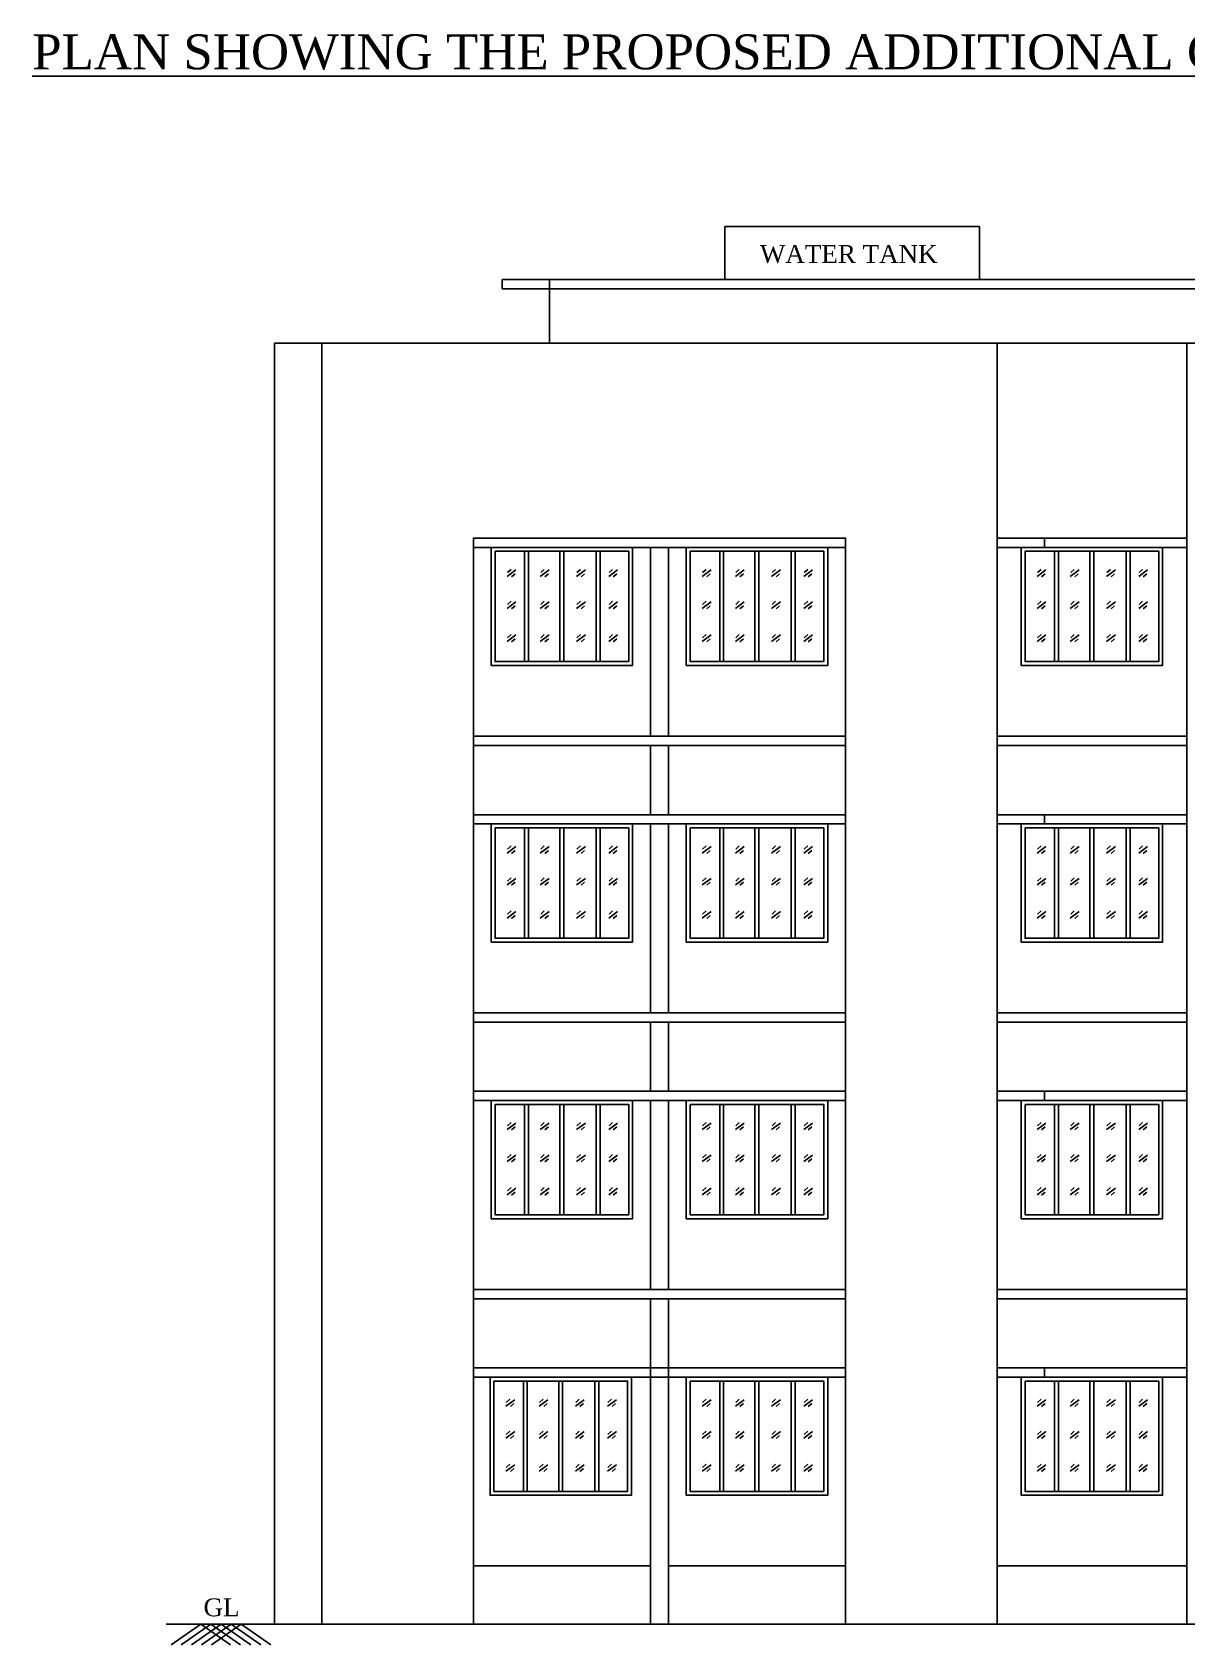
# Model space of a CAD drawing. Header units: metres. Extents: x -53 to 471, y -924 to -843.
# Drawn here: x 388.11 to 402.96, y -863.7 to -842.95 of the extents above; entities that cross this region are included whole.
import ezdxf

# ---------------------------------------------------------------- set-up
doc = ezdxf.new("R2010")
doc.units = ezdxf.units.M
doc.header["$MEASUREMENT"] = 0
doc.styles.add('Isa-', font='times.ttf')

msp = doc.modelspace()

# ---------------------------------------------------------------- linework, layer by layer
for p, q in [((397.01695, -845.44573), (400.29695, -845.44573)), ((394.15195, -846.12573), (403.19195, -846.12573)), ((394.15195, -846.12573), (394.15195, -846.24573)), ((394.76195, -846.12573), (394.76195, -846.94573)), ((394.15195, -846.24573), (403.19195, -846.24573)), ((391.22195, -846.94573), (409.90195, -846.94573)), ((391.22195, -846.94573), (391.22195, -863.43573)), ((391.83195, -846.94573), (409.90195, -846.94573)), ((400.52195, -849.45573), (400.52195, -848.56573)), ((402.96195, -848.56573), (402.96195, -849.45573)), ((402.96195, -849.45573), (402.96195, -848.56573)), ((393.78195, -849.45573), (398.57195, -849.45573)), ((393.78195, -849.57573), (398.57195, -849.57573)), ((396.06195, -852.00573), (396.06195, -849.57573)), ((396.29195, -852.00573), (396.29195, -849.57573)), ((400.52195, -852.00573), (400.52195, -849.57573)), ((402.96195, -849.57573), (402.96195, -852.00573)), ((402.96195, -852.00573), (402.96195, -849.57573)), ((394.21591, -849.94972), (394.33028, -849.86554)), ((394.22143, -849.90071), (394.26681, -849.85832)), ((394.64365, -849.94972), (394.75802, -849.86554)), ((394.64917, -849.90071), (394.69455, -849.85832)), ((395.1101, -849.94972), (395.22447, -849.86554)), ((395.11562, -849.90071), (395.161, -849.85832)), ((395.52359, -849.94972), (395.63796, -849.86554)), ((395.52911, -849.90071), (395.57449, -849.85832)), ((396.72591, -849.94972), (396.84028, -849.86554)), ((396.73143, -849.90071), (396.77681, -849.85832)), ((397.15365, -849.94972), (397.26802, -849.86554)), ((397.15917, -849.90071), (397.20455, -849.85832)), ((397.6201, -849.94972), (397.73447, -849.86554)), ((397.62562, -849.90071), (397.671, -849.85832)), ((398.03359, -849.94972), (398.14796, -849.86554)), ((398.03911, -849.90071), (398.08449, -849.85832)), ((394.2747, -849.95393), (394.31911, -849.91549)), ((394.70244, -849.95393), (394.74685, -849.91549)), ((395.1689, -849.95393), (395.2133, -849.91549)), ((395.58239, -849.95393), (395.62679, -849.91549)), ((396.7847, -849.95393), (396.82911, -849.91549)), ((397.21244, -849.95393), (397.25685, -849.91549)), ((397.6789, -849.95393), (397.7233, -849.91549)), ((398.09239, -849.95393), (398.13679, -849.91549)), ((394.21591, -850.36058), (394.33028, -850.27641)), ((394.22143, -850.31157), (394.26681, -850.26919)), ((394.64365, -850.36058), (394.75802, -850.27641)), ((394.64917, -850.31157), (394.69455, -850.26919)), ((395.1101, -850.36058), (395.22447, -850.27641)), ((395.11562, -850.31157), (395.161, -850.26919)), ((395.52359, -850.36058), (395.63796, -850.27641)), ((395.52911, -850.31157), (395.57449, -850.26919)), ((396.72591, -850.36058), (396.84028, -850.27641)), ((396.73143, -850.31157), (396.77681, -850.26919)), ((397.15365, -850.36058), (397.26802, -850.27641)), ((397.15917, -850.31157), (397.20455, -850.26919)), ((397.6201, -850.36058), (397.73447, -850.27641)), ((397.62562, -850.31157), (397.671, -850.26919)), ((398.03359, -850.36058), (398.14796, -850.27641)), ((398.03911, -850.31157), (398.08449, -850.26919)), ((394.2747, -850.36479), (394.31911, -850.32636)), ((394.70244, -850.36479), (394.74685, -850.32636)), ((395.1689, -850.36479), (395.2133, -850.32636)), ((395.58239, -850.36479), (395.62679, -850.32636)), ((396.7847, -850.36479), (396.82911, -850.32636)), ((397.21244, -850.36479), (397.25685, -850.32636)), ((397.6789, -850.36479), (397.7233, -850.32636)), ((398.09239, -850.36479), (398.13679, -850.32636)), ((394.21591, -850.78688), (394.33028, -850.70271)), ((394.22143, -850.73787), (394.26681, -850.69548)), ((394.64365, -850.78688), (394.75802, -850.70271)), ((394.64917, -850.73787), (394.69455, -850.69548)), ((395.1101, -850.78688), (395.22447, -850.70271)), ((395.11562, -850.73787), (395.161, -850.69548)), ((395.52359, -850.78688), (395.63796, -850.70271)), ((395.52911, -850.73787), (395.57449, -850.69548)), ((396.72591, -850.78688), (396.84028, -850.70271)), ((396.73143, -850.73787), (396.77681, -850.69548)), ((397.15365, -850.78688), (397.26802, -850.70271)), ((397.15917, -850.73787), (397.20455, -850.69548)), ((397.6201, -850.78688), (397.73447, -850.70271)), ((397.62562, -850.73787), (397.671, -850.69548)), ((398.03359, -850.78688), (398.14796, -850.70271)), ((398.03911, -850.73787), (398.08449, -850.69548)), ((394.2747, -850.79109), (394.31911, -850.75265)), ((394.70244, -850.79109), (394.74685, -850.75265)), ((395.1689, -850.79109), (395.2133, -850.75265)), ((395.58239, -850.79109), (395.62679, -850.75265)), ((396.7847, -850.79109), (396.82911, -850.75265)), ((397.21244, -850.79109), (397.25685, -850.75265)), ((397.6789, -850.79109), (397.7233, -850.75265)), ((398.09239, -850.79109), (398.13679, -850.75265)), ((393.78195, -852.00573), (398.57195, -852.00573)), ((393.78195, -852.12573), (398.57195, -852.12573)), ((396.06195, -853.01573), (396.06195, -852.12573)), ((396.29195, -853.01573), (396.29195, -852.12573)), ((400.52195, -852.00573), (402.96195, -852.00573)), ((400.52195, -853.01573), (400.52195, -852.12573)), ((400.52195, -852.12573), (402.96195, -852.12573)), ((402.96195, -852.12573), (402.96195, -853.01573)), ((402.96195, -853.01573), (402.96195, -852.12573)), ((393.78195, -853.01573), (398.57195, -853.01573)), ((393.78195, -853.13573), (398.57195, -853.13573)), ((396.06195, -855.56573), (396.06195, -853.13573)), ((396.29195, -855.56573), (396.29195, -853.13573)), ((400.52195, -855.56573), (400.52195, -853.13573)), ((402.96195, -853.13573), (402.96195, -855.56573)), ((402.96195, -855.56573), (402.96195, -853.13573)), ((394.21591, -853.50972), (394.33028, -853.42554)), ((394.22143, -853.46071), (394.26681, -853.41832)), ((394.64365, -853.50972), (394.75802, -853.42554)), ((394.64917, -853.46071), (394.69455, -853.41832)), ((395.1101, -853.50972), (395.22447, -853.42554)), ((395.11562, -853.46071), (395.161, -853.41832)), ((395.52359, -853.50972), (395.63796, -853.42554)), ((395.52911, -853.46071), (395.57449, -853.41832)), ((396.72591, -853.50972), (396.84028, -853.42554)), ((396.73143, -853.46071), (396.77681, -853.41832)), ((397.15365, -853.50972), (397.26802, -853.42554)), ((397.15917, -853.46071), (397.20455, -853.41832)), ((397.6201, -853.50972), (397.73447, -853.42554)), ((397.62562, -853.46071), (397.671, -853.41832)), ((398.03359, -853.50972), (398.14796, -853.42554)), ((398.03911, -853.46071), (398.08449, -853.41832)), ((394.2747, -853.51393), (394.31911, -853.47549)), ((394.70244, -853.51393), (394.74685, -853.47549)), ((395.1689, -853.51393), (395.2133, -853.47549)), ((395.58239, -853.51393), (395.62679, -853.47549)), ((396.7847, -853.51393), (396.82911, -853.47549)), ((397.21244, -853.51393), (397.25685, -853.47549)), ((397.6789, -853.51393), (397.7233, -853.47549)), ((398.09239, -853.51393), (398.13679, -853.47549)), ((394.21591, -853.92058), (394.33028, -853.83641)), ((394.22143, -853.87157), (394.26681, -853.82919)), ((394.64365, -853.92058), (394.75802, -853.83641)), ((394.64917, -853.87157), (394.69455, -853.82919)), ((395.1101, -853.92058), (395.22447, -853.83641)), ((395.11562, -853.87157), (395.161, -853.82919)), ((395.52359, -853.92058), (395.63796, -853.83641)), ((395.52911, -853.87157), (395.57449, -853.82919)), ((396.72591, -853.92058), (396.84028, -853.83641)), ((396.73143, -853.87157), (396.77681, -853.82919)), ((397.15365, -853.92058), (397.26802, -853.83641)), ((397.15917, -853.87157), (397.20455, -853.82919)), ((397.6201, -853.92058), (397.73447, -853.83641)), ((397.62562, -853.87157), (397.671, -853.82919)), ((398.03359, -853.92058), (398.14796, -853.83641)), ((398.03911, -853.87157), (398.08449, -853.82919)), ((394.2747, -853.92479), (394.31911, -853.88636)), ((394.70244, -853.92479), (394.74685, -853.88636)), ((395.1689, -853.92479), (395.2133, -853.88636)), ((395.58239, -853.92479), (395.62679, -853.88636)), ((396.7847, -853.92479), (396.82911, -853.88636)), ((397.21244, -853.92479), (397.25685, -853.88636)), ((397.6789, -853.92479), (397.7233, -853.88636)), ((398.09239, -853.92479), (398.13679, -853.88636)), ((394.21591, -854.34688), (394.33028, -854.26271)), ((394.22143, -854.29787), (394.26681, -854.25548)), ((394.64365, -854.34688), (394.75802, -854.26271)), ((394.64917, -854.29787), (394.69455, -854.25548)), ((395.1101, -854.34688), (395.22447, -854.26271)), ((395.11562, -854.29787), (395.161, -854.25548)), ((395.52359, -854.34688), (395.63796, -854.26271)), ((395.52911, -854.29787), (395.57449, -854.25548)), ((396.72591, -854.34688), (396.84028, -854.26271)), ((396.73143, -854.29787), (396.77681, -854.25548)), ((397.15365, -854.34688), (397.26802, -854.26271)), ((397.15917, -854.29787), (397.20455, -854.25548)), ((397.6201, -854.34688), (397.73447, -854.26271)), ((397.62562, -854.29787), (397.671, -854.25548)), ((398.03359, -854.34688), (398.14796, -854.26271)), ((398.03911, -854.29787), (398.08449, -854.25548)), ((394.2747, -854.35109), (394.31911, -854.31265)), ((394.70244, -854.35109), (394.74685, -854.31265)), ((395.1689, -854.35109), (395.2133, -854.31265)), ((395.58239, -854.35109), (395.62679, -854.31265)), ((396.7847, -854.35109), (396.82911, -854.31265)), ((397.21244, -854.35109), (397.25685, -854.31265)), ((397.6789, -854.35109), (397.7233, -854.31265)), ((398.09239, -854.35109), (398.13679, -854.31265)), ((393.78195, -855.56573), (398.57195, -855.56573)), ((393.78195, -855.68573), (398.57195, -855.68573)), ((396.06195, -856.57573), (396.06195, -855.68573)), ((396.29195, -856.57573), (396.29195, -855.68573)), ((400.52195, -855.56573), (402.96195, -855.56573)), ((400.52195, -855.68573), (402.96195, -855.68573)), ((400.52195, -856.57573), (400.52195, -855.68573)), ((402.96195, -855.68573), (402.96195, -856.57573)), ((402.96195, -856.57573), (402.96195, -855.68573)), ((391.83195, -856.69573), (391.83195, -863.43573)), ((393.78195, -856.57573), (398.57195, -856.57573)), ((393.78195, -856.69573), (398.57195, -856.69573)), ((396.06195, -859.12573), (396.06195, -856.69573)), ((396.29195, -859.12573), (396.29195, -856.69573)), ((400.52195, -859.12573), (400.52195, -856.69573)), ((402.96195, -856.69573), (402.96195, -859.12573)), ((402.96195, -859.12573), (402.96195, -856.69573)), ((394.21591, -857.06972), (394.33028, -856.98554)), ((394.22143, -857.02071), (394.26681, -856.97832)), ((394.2747, -857.07393), (394.31911, -857.03549)), ((394.64365, -857.06972), (394.75802, -856.98554)), ((394.64917, -857.02071), (394.69455, -856.97832)), ((394.70244, -857.07393), (394.74685, -857.03549)), ((395.1101, -857.06972), (395.22447, -856.98554)), ((395.11562, -857.02071), (395.161, -856.97832)), ((395.1689, -857.07393), (395.2133, -857.03549)), ((395.52359, -857.06972), (395.63796, -856.98554)), ((395.52911, -857.02071), (395.57449, -856.97832)), ((395.58239, -857.07393), (395.62679, -857.03549)), ((396.72591, -857.06972), (396.84028, -856.98554)), ((396.73143, -857.02071), (396.77681, -856.97832)), ((396.7847, -857.07393), (396.82911, -857.03549)), ((397.15365, -857.06972), (397.26802, -856.98554)), ((397.15917, -857.02071), (397.20455, -856.97832)), ((397.21244, -857.07393), (397.25685, -857.03549)), ((397.6201, -857.06972), (397.73447, -856.98554)), ((397.62562, -857.02071), (397.671, -856.97832)), ((397.6789, -857.07393), (397.7233, -857.03549)), ((398.03359, -857.06972), (398.14796, -856.98554)), ((398.03911, -857.02071), (398.08449, -856.97832)), ((398.09239, -857.07393), (398.13679, -857.03549)), ((394.21591, -857.48058), (394.33028, -857.39641)), ((394.22143, -857.43157), (394.26681, -857.38919)), ((394.2747, -857.48479), (394.31911, -857.44636)), ((394.64365, -857.48058), (394.75802, -857.39641)), ((394.64917, -857.43157), (394.69455, -857.38919)), ((394.70244, -857.48479), (394.74685, -857.44636)), ((395.1101, -857.48058), (395.22447, -857.39641)), ((395.11562, -857.43157), (395.161, -857.38919)), ((395.1689, -857.48479), (395.2133, -857.44636)), ((395.52359, -857.48058), (395.63796, -857.39641)), ((395.52911, -857.43157), (395.57449, -857.38919)), ((395.58239, -857.48479), (395.62679, -857.44636)), ((396.72591, -857.48058), (396.84028, -857.39641)), ((396.73143, -857.43157), (396.77681, -857.38919)), ((396.7847, -857.48479), (396.82911, -857.44636)), ((397.15365, -857.48058), (397.26802, -857.39641)), ((397.15917, -857.43157), (397.20455, -857.38919)), ((397.21244, -857.48479), (397.25685, -857.44636)), ((397.6201, -857.48058), (397.73447, -857.39641)), ((397.62562, -857.43157), (397.671, -857.38919)), ((397.6789, -857.48479), (397.7233, -857.44636)), ((398.03359, -857.48058), (398.14796, -857.39641)), ((398.03911, -857.43157), (398.08449, -857.38919)), ((398.09239, -857.48479), (398.13679, -857.44636)), ((394.21591, -857.90688), (394.33028, -857.82271)), ((394.22143, -857.85787), (394.26681, -857.81548)), ((394.2747, -857.91109), (394.31911, -857.87265)), ((394.64365, -857.90688), (394.75802, -857.82271)), ((394.64917, -857.85787), (394.69455, -857.81548)), ((394.70244, -857.91109), (394.74685, -857.87265)), ((395.1101, -857.90688), (395.22447, -857.82271)), ((395.11562, -857.85787), (395.161, -857.81548)), ((395.1689, -857.91109), (395.2133, -857.87265)), ((395.52359, -857.90688), (395.63796, -857.82271)), ((395.52911, -857.85787), (395.57449, -857.81548)), ((395.58239, -857.91109), (395.62679, -857.87265)), ((396.72591, -857.90688), (396.84028, -857.82271)), ((396.73143, -857.85787), (396.77681, -857.81548)), ((396.7847, -857.91109), (396.82911, -857.87265)), ((397.15365, -857.90688), (397.26802, -857.82271)), ((397.15917, -857.85787), (397.20455, -857.81548)), ((397.21244, -857.91109), (397.25685, -857.87265)), ((397.6201, -857.90688), (397.73447, -857.82271)), ((397.62562, -857.85787), (397.671, -857.81548)), ((397.6789, -857.91109), (397.7233, -857.87265)), ((398.03359, -857.90688), (398.14796, -857.82271)), ((398.03911, -857.85787), (398.08449, -857.81548)), ((398.09239, -857.91109), (398.13679, -857.87265)), ((393.78195, -859.12573), (398.57195, -859.12573)), ((393.78195, -859.24573), (398.57195, -859.24573)), ((396.06195, -863.43573), (396.06195, -859.24573)), ((396.29195, -863.43573), (396.29195, -859.24573)), ((400.52195, -859.12573), (402.96195, -859.12573)), ((400.52195, -859.24573), (402.96195, -859.24573)), ((400.52195, -863.43573), (400.52195, -859.24573)), ((402.96195, -863.43573), (402.96195, -859.24573)), ((393.78195, -860.13573), (398.57195, -860.13573)), ((393.78195, -860.25573), (398.57195, -860.25573)), ((394.20037, -860.62972), (394.31474, -860.54554)), ((394.20588, -860.58071), (394.25127, -860.53832)), ((394.25916, -860.63393), (394.30356, -860.59549)), ((394.62811, -860.62972), (394.74247, -860.54554)), ((394.63362, -860.58071), (394.67901, -860.53832)), ((394.6869, -860.63393), (394.7313, -860.59549)), ((395.09456, -860.62972), (395.20893, -860.54554)), ((395.10008, -860.58071), (395.14546, -860.53832)), ((395.15335, -860.63393), (395.19776, -860.59549)), ((395.50805, -860.62972), (395.62242, -860.54554)), ((395.51357, -860.58071), (395.55895, -860.53832)), ((395.56684, -860.63393), (395.61125, -860.59549)), ((396.72591, -860.62972), (396.84028, -860.54554)), ((396.73143, -860.58071), (396.77681, -860.53832)), ((396.7847, -860.63393), (396.82911, -860.59549)), ((397.15365, -860.62972), (397.26802, -860.54554)), ((397.15917, -860.58071), (397.20455, -860.53832)), ((397.21244, -860.63393), (397.25685, -860.59549)), ((397.6201, -860.62972), (397.73447, -860.54554)), ((397.62562, -860.58071), (397.671, -860.53832)), ((397.6789, -860.63393), (397.7233, -860.59549)), ((398.03359, -860.62972), (398.14796, -860.54554)), ((398.03911, -860.58071), (398.08449, -860.53832)), ((398.09239, -860.63393), (398.13679, -860.59549)), ((394.20037, -861.04058), (394.31474, -860.95641)), ((394.20588, -860.99157), (394.25127, -860.94919)), ((394.25916, -861.04479), (394.30356, -861.00636)), ((394.62811, -861.04058), (394.74247, -860.95641)), ((394.63362, -860.99157), (394.67901, -860.94919)), ((394.6869, -861.04479), (394.7313, -861.00636)), ((395.09456, -861.04058), (395.20893, -860.95641)), ((395.10008, -860.99157), (395.14546, -860.94919)), ((395.15335, -861.04479), (395.19776, -861.00636)), ((395.50805, -861.04058), (395.62242, -860.95641)), ((395.51357, -860.99157), (395.55895, -860.94919)), ((395.56684, -861.04479), (395.61125, -861.00636)), ((396.72591, -861.04058), (396.84028, -860.95641)), ((396.73143, -860.99157), (396.77681, -860.94919)), ((396.7847, -861.04479), (396.82911, -861.00636)), ((397.15365, -861.04058), (397.26802, -860.95641)), ((397.15917, -860.99157), (397.20455, -860.94919)), ((397.21244, -861.04479), (397.25685, -861.00636)), ((397.6201, -861.04058), (397.73447, -860.95641)), ((397.62562, -860.99157), (397.671, -860.94919)), ((397.6789, -861.04479), (397.7233, -861.00636)), ((398.03359, -861.04058), (398.14796, -860.95641)), ((398.03911, -860.99157), (398.08449, -860.94919)), ((398.09239, -861.04479), (398.13679, -861.00636)), ((394.20037, -861.46688), (394.31474, -861.38271)), ((394.20588, -861.41787), (394.25127, -861.37548)), ((394.25916, -861.47109), (394.30356, -861.43265)), ((394.62811, -861.46688), (394.74247, -861.38271)), ((394.63362, -861.41787), (394.67901, -861.37548)), ((394.6869, -861.47109), (394.7313, -861.43265)), ((395.09456, -861.46688), (395.20893, -861.38271)), ((395.10008, -861.41787), (395.14546, -861.37548)), ((395.15335, -861.47109), (395.19776, -861.43265)), ((395.50805, -861.46688), (395.62242, -861.38271)), ((395.51357, -861.41787), (395.55895, -861.37548)), ((395.56684, -861.47109), (395.61125, -861.43265)), ((396.72591, -861.46688), (396.84028, -861.38271)), ((396.73143, -861.41787), (396.77681, -861.37548)), ((396.7847, -861.47109), (396.82911, -861.43265)), ((397.15365, -861.46688), (397.26802, -861.38271)), ((397.15917, -861.41787), (397.20455, -861.37548)), ((397.21244, -861.47109), (397.25685, -861.43265)), ((397.6201, -861.46688), (397.73447, -861.38271)), ((397.62562, -861.41787), (397.671, -861.37548)), ((397.6789, -861.47109), (397.7233, -861.43265)), ((398.03359, -861.46688), (398.14796, -861.38271)), ((398.03911, -861.41787), (398.08449, -861.37548)), ((398.09239, -861.47109), (398.13679, -861.43265)), ((393.78195, -862.68573), (396.06195, -862.68573)), ((396.29195, -862.68573), (398.57195, -862.68573)), ((400.52195, -862.68573), (402.96195, -862.68573)), ((389.82699, -863.43573), (446.3927, -863.43573))]:
    msp.add_line(p, q)
at = {"color": 41}
for p, q in [((397.01695, -845.44573), (397.01695, -846.12573)), ((400.29695, -845.44573), (400.29695, -846.12573))]:
    msp.add_line(p, q, dxfattribs=at)
at = {"lineweight": -3}
for p, q in [((400.52195, -849.45573), (402.96195, -849.45573)), ((401.13195, -849.57573), (401.13195, -849.45573)), ((400.52195, -849.57573), (402.96195, -849.57573)), ((401.03591, -849.94972), (401.15028, -849.86554)), ((401.04143, -849.90071), (401.08681, -849.85832)), ((401.46365, -849.94972), (401.57802, -849.86554)), ((401.46917, -849.90071), (401.51455, -849.85832)), ((401.9301, -849.94972), (402.04447, -849.86554)), ((401.93562, -849.90071), (401.981, -849.85832)), ((402.34359, -849.94972), (402.45796, -849.86554)), ((402.34911, -849.90071), (402.39449, -849.85832)), ((401.0947, -849.95393), (401.13911, -849.91549)), ((401.52244, -849.95393), (401.56685, -849.91549)), ((401.9889, -849.95393), (402.0333, -849.91549)), ((402.40239, -849.95393), (402.44679, -849.91549)), ((401.03591, -850.36058), (401.15028, -850.27641)), ((401.04143, -850.31157), (401.08681, -850.26919)), ((401.46365, -850.36058), (401.57802, -850.27641)), ((401.46917, -850.31157), (401.51455, -850.26919)), ((401.9301, -850.36058), (402.04447, -850.27641)), ((401.93562, -850.31157), (401.981, -850.26919)), ((402.34359, -850.36058), (402.45796, -850.27641)), ((402.34911, -850.31157), (402.39449, -850.26919)), ((401.0947, -850.36479), (401.13911, -850.32636)), ((401.52244, -850.36479), (401.56685, -850.32636)), ((401.9889, -850.36479), (402.0333, -850.32636)), ((402.40239, -850.36479), (402.44679, -850.32636)), ((401.03591, -850.78688), (401.15028, -850.70271)), ((401.04143, -850.73787), (401.08681, -850.69548)), ((401.46365, -850.78688), (401.57802, -850.70271)), ((401.46917, -850.73787), (401.51455, -850.69548)), ((401.9301, -850.78688), (402.04447, -850.70271)), ((401.93562, -850.73787), (401.981, -850.69548)), ((402.34359, -850.78688), (402.45796, -850.70271)), ((402.34911, -850.73787), (402.39449, -850.69548)), ((401.0947, -850.79109), (401.13911, -850.75265)), ((401.52244, -850.79109), (401.56685, -850.75265)), ((401.9889, -850.79109), (402.0333, -850.75265)), ((402.40239, -850.79109), (402.44679, -850.75265)), ((400.52195, -853.01573), (402.96195, -853.01573)), ((401.13195, -853.13573), (401.13195, -853.01573)), ((400.52195, -853.13573), (402.96195, -853.13573)), ((401.03591, -853.50972), (401.15028, -853.42554)), ((401.04143, -853.46071), (401.08681, -853.41832)), ((401.46365, -853.50972), (401.57802, -853.42554)), ((401.46917, -853.46071), (401.51455, -853.41832)), ((401.9301, -853.50972), (402.04447, -853.42554)), ((401.93562, -853.46071), (401.981, -853.41832)), ((402.34359, -853.50972), (402.45796, -853.42554)), ((402.34911, -853.46071), (402.39449, -853.41832)), ((401.0947, -853.51393), (401.13911, -853.47549)), ((401.52244, -853.51393), (401.56685, -853.47549)), ((401.9889, -853.51393), (402.0333, -853.47549)), ((402.40239, -853.51393), (402.44679, -853.47549)), ((401.03591, -853.92058), (401.15028, -853.83641)), ((401.04143, -853.87157), (401.08681, -853.82919)), ((401.46365, -853.92058), (401.57802, -853.83641)), ((401.46917, -853.87157), (401.51455, -853.82919)), ((401.9301, -853.92058), (402.04447, -853.83641)), ((401.93562, -853.87157), (401.981, -853.82919)), ((402.34359, -853.92058), (402.45796, -853.83641)), ((402.34911, -853.87157), (402.39449, -853.82919)), ((401.0947, -853.92479), (401.13911, -853.88636)), ((401.52244, -853.92479), (401.56685, -853.88636)), ((401.9889, -853.92479), (402.0333, -853.88636)), ((402.40239, -853.92479), (402.44679, -853.88636)), ((401.03591, -854.34688), (401.15028, -854.26271)), ((401.04143, -854.29787), (401.08681, -854.25548)), ((401.46365, -854.34688), (401.57802, -854.26271)), ((401.46917, -854.29787), (401.51455, -854.25548)), ((401.9301, -854.34688), (402.04447, -854.26271)), ((401.93562, -854.29787), (401.981, -854.25548)), ((402.34359, -854.34688), (402.45796, -854.26271)), ((402.34911, -854.29787), (402.39449, -854.25548)), ((401.0947, -854.35109), (401.13911, -854.31265)), ((401.52244, -854.35109), (401.56685, -854.31265)), ((401.9889, -854.35109), (402.0333, -854.31265)), ((402.40239, -854.35109), (402.44679, -854.31265)), ((400.52195, -856.57573), (402.96195, -856.57573)), ((400.52195, -856.69573), (402.96195, -856.69573)), ((401.13195, -856.69573), (401.13195, -856.57573)), ((401.03591, -857.06972), (401.15028, -856.98554)), ((401.04143, -857.02071), (401.08681, -856.97832)), ((401.0947, -857.07393), (401.13911, -857.03549)), ((401.46365, -857.06972), (401.57802, -856.98554)), ((401.46917, -857.02071), (401.51455, -856.97832)), ((401.52244, -857.07393), (401.56685, -857.03549)), ((401.9301, -857.06972), (402.04447, -856.98554)), ((401.93562, -857.02071), (401.981, -856.97832)), ((401.9889, -857.07393), (402.0333, -857.03549)), ((402.34359, -857.06972), (402.45796, -856.98554)), ((402.34911, -857.02071), (402.39449, -856.97832)), ((402.40239, -857.07393), (402.44679, -857.03549)), ((401.03591, -857.48058), (401.15028, -857.39641)), ((401.04143, -857.43157), (401.08681, -857.38919)), ((401.0947, -857.48479), (401.13911, -857.44636)), ((401.46365, -857.48058), (401.57802, -857.39641)), ((401.46917, -857.43157), (401.51455, -857.38919)), ((401.52244, -857.48479), (401.56685, -857.44636)), ((401.9301, -857.48058), (402.04447, -857.39641)), ((401.93562, -857.43157), (401.981, -857.38919)), ((401.9889, -857.48479), (402.0333, -857.44636)), ((402.34359, -857.48058), (402.45796, -857.39641)), ((402.34911, -857.43157), (402.39449, -857.38919)), ((402.40239, -857.48479), (402.44679, -857.44636)), ((401.03591, -857.90688), (401.15028, -857.82271)), ((401.04143, -857.85787), (401.08681, -857.81548)), ((401.0947, -857.91109), (401.13911, -857.87265)), ((401.46365, -857.90688), (401.57802, -857.82271)), ((401.46917, -857.85787), (401.51455, -857.81548)), ((401.52244, -857.91109), (401.56685, -857.87265)), ((401.9301, -857.90688), (402.04447, -857.82271)), ((401.93562, -857.85787), (401.981, -857.81548)), ((401.9889, -857.91109), (402.0333, -857.87265)), ((402.34359, -857.90688), (402.45796, -857.82271)), ((402.34911, -857.85787), (402.39449, -857.81548)), ((402.40239, -857.91109), (402.44679, -857.87265)), ((400.52195, -860.13573), (402.96195, -860.13573)), ((400.52195, -860.25573), (402.96195, -860.25573)), ((401.13195, -860.25573), (401.13195, -860.13573)), ((401.03591, -860.62972), (401.15028, -860.54554)), ((401.04143, -860.58071), (401.08681, -860.53832)), ((401.0947, -860.63393), (401.13911, -860.59549)), ((401.46365, -860.62972), (401.57802, -860.54554)), ((401.46917, -860.58071), (401.51455, -860.53832)), ((401.52244, -860.63393), (401.56685, -860.59549)), ((401.9301, -860.62972), (402.04447, -860.54554)), ((401.93562, -860.58071), (401.981, -860.53832)), ((401.9889, -860.63393), (402.0333, -860.59549)), ((402.34359, -860.62972), (402.45796, -860.54554)), ((402.34911, -860.58071), (402.39449, -860.53832)), ((402.40239, -860.63393), (402.44679, -860.59549)), ((401.03591, -861.04058), (401.15028, -860.95641)), ((401.04143, -860.99157), (401.08681, -860.94919)), ((401.0947, -861.04479), (401.13911, -861.00636)), ((401.46365, -861.04058), (401.57802, -860.95641)), ((401.46917, -860.99157), (401.51455, -860.94919)), ((401.52244, -861.04479), (401.56685, -861.00636)), ((401.9301, -861.04058), (402.04447, -860.95641)), ((401.93562, -860.99157), (401.981, -860.94919)), ((401.9889, -861.04479), (402.0333, -861.00636)), ((402.34359, -861.04058), (402.45796, -860.95641)), ((402.34911, -860.99157), (402.39449, -860.94919)), ((402.40239, -861.04479), (402.44679, -861.00636)), ((401.03591, -861.46688), (401.15028, -861.38271)), ((401.04143, -861.41787), (401.08681, -861.37548)), ((401.0947, -861.47109), (401.13911, -861.43265)), ((401.46365, -861.46688), (401.57802, -861.38271)), ((401.46917, -861.41787), (401.51455, -861.37548)), ((401.52244, -861.47109), (401.56685, -861.43265)), ((401.9301, -861.46688), (402.04447, -861.38271)), ((401.93562, -861.41787), (401.981, -861.37548)), ((401.9889, -861.47109), (402.0333, -861.43265)), ((402.34359, -861.46688), (402.45796, -861.38271)), ((402.34911, -861.41787), (402.39449, -861.37548)), ((402.40239, -861.47109), (402.44679, -861.43265))]:
    msp.add_line(p, q, dxfattribs=at)
at = {"color": 50}
for p, q in [((394.44155, -851.04573), (394.44155, -849.62573)), ((394.49155, -851.04573), (394.49155, -849.62573)), ((394.89564, -851.04573), (394.89564, -849.62573)), ((394.94564, -851.04573), (394.94564, -849.62573)), ((395.3621, -851.04573), (395.3621, -849.62573)), ((395.4121, -851.04573), (395.4121, -849.62573)), ((396.95155, -851.04573), (396.95155, -849.62573)), ((397.00155, -851.04573), (397.00155, -849.62573)), ((397.40564, -851.04573), (397.40564, -849.62573)), ((397.45564, -851.04573), (397.45564, -849.62573)), ((397.8721, -851.04573), (397.8721, -849.62573)), ((397.9221, -851.04573), (397.9221, -849.62573)), ((394.44155, -854.60573), (394.44155, -853.18573)), ((394.49155, -854.60573), (394.49155, -853.18573)), ((394.89564, -854.60573), (394.89564, -853.18573)), ((394.94564, -854.60573), (394.94564, -853.18573)), ((395.3621, -854.60573), (395.3621, -853.18573)), ((395.4121, -854.60573), (395.4121, -853.18573)), ((396.95155, -854.60573), (396.95155, -853.18573)), ((397.00155, -854.60573), (397.00155, -853.18573)), ((397.40564, -854.60573), (397.40564, -853.18573)), ((397.45564, -854.60573), (397.45564, -853.18573)), ((397.8721, -854.60573), (397.8721, -853.18573)), ((397.9221, -854.60573), (397.9221, -853.18573)), ((394.44155, -858.16573), (394.44155, -856.74573)), ((394.49155, -858.16573), (394.49155, -856.74573)), ((394.89564, -858.16573), (394.89564, -856.74573)), ((394.94564, -858.16573), (394.94564, -856.74573)), ((395.3621, -858.16573), (395.3621, -856.74573)), ((395.4121, -858.16573), (395.4121, -856.74573)), ((396.95155, -858.16573), (396.95155, -856.74573)), ((397.00155, -858.16573), (397.00155, -856.74573)), ((397.40564, -858.16573), (397.40564, -856.74573)), ((397.45564, -858.16573), (397.45564, -856.74573)), ((397.8721, -858.16573), (397.8721, -856.74573)), ((397.9221, -858.16573), (397.9221, -856.74573)), ((394.426, -861.72573), (394.426, -860.30573)), ((394.476, -861.72573), (394.476, -860.30573)), ((394.8801, -861.72573), (394.8801, -860.30573)), ((394.9301, -861.72573), (394.9301, -860.30573)), ((395.34655, -861.72573), (395.34655, -860.30573)), ((395.39655, -861.72573), (395.39655, -860.30573)), ((396.95155, -861.72573), (396.95155, -860.30573)), ((397.00155, -861.72573), (397.00155, -860.30573)), ((397.40564, -861.72573), (397.40564, -860.30573)), ((397.45564, -861.72573), (397.45564, -860.30573)), ((397.8721, -861.72573), (397.8721, -860.30573)), ((397.9221, -861.72573), (397.9221, -860.30573))]:
    msp.add_line(p, q, dxfattribs=at)
at = {"color": 50, "lineweight": -3}
for p, q in [((401.26155, -851.04573), (401.26155, -849.62573)), ((401.31155, -851.04573), (401.31155, -849.62573)), ((401.71564, -851.04573), (401.71564, -849.62573)), ((401.76564, -851.04573), (401.76564, -849.62573)), ((402.1821, -851.04573), (402.1821, -849.62573)), ((402.2321, -851.04573), (402.2321, -849.62573)), ((401.26155, -854.60573), (401.26155, -853.18573)), ((401.31155, -854.60573), (401.31155, -853.18573)), ((401.71564, -854.60573), (401.71564, -853.18573)), ((401.76564, -854.60573), (401.76564, -853.18573)), ((402.1821, -854.60573), (402.1821, -853.18573)), ((402.2321, -854.60573), (402.2321, -853.18573)), ((401.26155, -858.16573), (401.26155, -856.74573)), ((401.31155, -858.16573), (401.31155, -856.74573)), ((401.71564, -858.16573), (401.71564, -856.74573)), ((401.76564, -858.16573), (401.76564, -856.74573)), ((402.1821, -858.16573), (402.1821, -856.74573)), ((402.2321, -858.16573), (402.2321, -856.74573)), ((401.26155, -861.72573), (401.26155, -860.30573)), ((401.31155, -861.72573), (401.31155, -860.30573)), ((401.71564, -861.72573), (401.71564, -860.30573)), ((401.76564, -861.72573), (401.76564, -860.30573)), ((402.1821, -861.72573), (402.1821, -860.30573)), ((402.2321, -861.72573), (402.2321, -860.30573))]:
    msp.add_line(p, q, dxfattribs=at)
at = {"color": 201}
for p, q in [((390.27589, -863.43573), (389.89401, -863.69983)), ((390.40571, -863.43573), (390.02384, -863.69983)), ((390.53553, -863.43573), (390.15366, -863.69983)), ((390.27589, -863.43573), (390.65776, -863.69983)), ((390.66535, -863.43573), (390.28348, -863.69983)), ((390.40571, -863.43573), (390.78758, -863.69983)), ((390.79517, -863.43573), (390.4133, -863.69983)), ((390.53553, -863.43573), (390.9174, -863.69983)), ((390.66535, -863.43573), (391.04723, -863.69983)), ((390.79517, -863.43573), (391.17705, -863.69983))]:
    msp.add_line(p, q, dxfattribs=at)
at = {"color": 32}
msp.add_lwpolyline([(391.83195, -863.43573), (391.83195, -846.94573), (400.52195, -846.94573), (400.52195, -863.43573), (398.57195, -863.43573), (398.57195, -849.45573), (393.78195, -849.45573), (393.78195, -863.43573)], close=True, dxfattribs=at)
msp.add_lwpolyline([(404.64, -863.43573), (402.96195, -863.43573), (402.96195, -846.94573), (409.90195, -846.94573), (409.90195, -857.92573)], dxfattribs=at)
at = {"color": 50}
for points in [[(394.01195, -849.57573), (395.83195, -849.57573), (395.83195, -851.09573), (394.01195, -851.09573)], [(394.06195, -849.62573), (395.78195, -849.62573), (395.78195, -851.04573), (394.06195, -851.04573)], [(396.52195, -849.57573), (398.34195, -849.57573), (398.34195, -851.09573), (396.52195, -851.09573)], [(396.57195, -849.62573), (398.29195, -849.62573), (398.29195, -851.04573), (396.57195, -851.04573)], [(394.01195, -853.13573), (395.83195, -853.13573), (395.83195, -854.65573), (394.01195, -854.65573)], [(394.06195, -853.18573), (395.78195, -853.18573), (395.78195, -854.60573), (394.06195, -854.60573)], [(396.52195, -853.13573), (398.34195, -853.13573), (398.34195, -854.65573), (396.52195, -854.65573)], [(396.57195, -853.18573), (398.29195, -853.18573), (398.29195, -854.60573), (396.57195, -854.60573)], [(394.01195, -856.69573), (395.83195, -856.69573), (395.83195, -858.21573), (394.01195, -858.21573)], [(394.06195, -856.74573), (395.78195, -856.74573), (395.78195, -858.16573), (394.06195, -858.16573)], [(396.52195, -856.69573), (398.34195, -856.69573), (398.34195, -858.21573), (396.52195, -858.21573)], [(396.57195, -856.74573), (398.29195, -856.74573), (398.29195, -858.16573), (396.57195, -858.16573)], [(393.9964, -860.25573), (395.8164, -860.25573), (395.8164, -861.77573), (393.9964, -861.77573)], [(396.52195, -860.25573), (398.34195, -860.25573), (398.34195, -861.77573), (396.52195, -861.77573)], [(394.0464, -860.30573), (395.7664, -860.30573), (395.7664, -861.72573), (394.0464, -861.72573)], [(396.57195, -860.30573), (398.29195, -860.30573), (398.29195, -861.72573), (396.57195, -861.72573)]]:
    msp.add_lwpolyline(points, close=True, dxfattribs=at)
at = {"color": 50, "lineweight": -3}
for points in [[(400.83195, -849.57573), (402.65195, -849.57573), (402.65195, -851.09573), (400.83195, -851.09573)], [(400.88195, -849.62573), (402.60195, -849.62573), (402.60195, -851.04573), (400.88195, -851.04573)], [(400.83195, -853.13573), (402.65195, -853.13573), (402.65195, -854.65573), (400.83195, -854.65573)], [(400.88195, -853.18573), (402.60195, -853.18573), (402.60195, -854.60573), (400.88195, -854.60573)], [(400.83195, -856.69573), (402.65195, -856.69573), (402.65195, -858.21573), (400.83195, -858.21573)], [(400.88195, -856.74573), (402.60195, -856.74573), (402.60195, -858.16573), (400.88195, -858.16573)], [(400.83195, -860.25573), (402.65195, -860.25573), (402.65195, -861.77573), (400.83195, -861.77573)], [(400.88195, -860.30573), (402.60195, -860.30573), (402.60195, -861.72573), (400.88195, -861.72573)]]:
    msp.add_lwpolyline(points, close=True, dxfattribs=at)

# ---------------------------------------------------------------- texts
at = {"color": 2, "lineweight": -3, "style": 'Isa-'}
msp.add_text('%%UPLAN SHOWING THE PROPOSED ADDITIONAL CONSTRUCTION OF EDUCATIONAL INSTITUTION BUILDING FOR DAKSHINA BHARAT HINDI PRACHAR SABHA (T) ', height=0.45, dxfattribs=at).set_placement((388.10586, -843.42194))
at = {"color": 6, "style": 'Isa-'}
for s, p in [('WATER TANK', (397.46924, -845.91386)), ('GL', (390.30976, -863.33348))]:
    msp.add_text(s, height=0.23, dxfattribs=at).set_placement(p)

doc.saveas('drawing.dxf')
